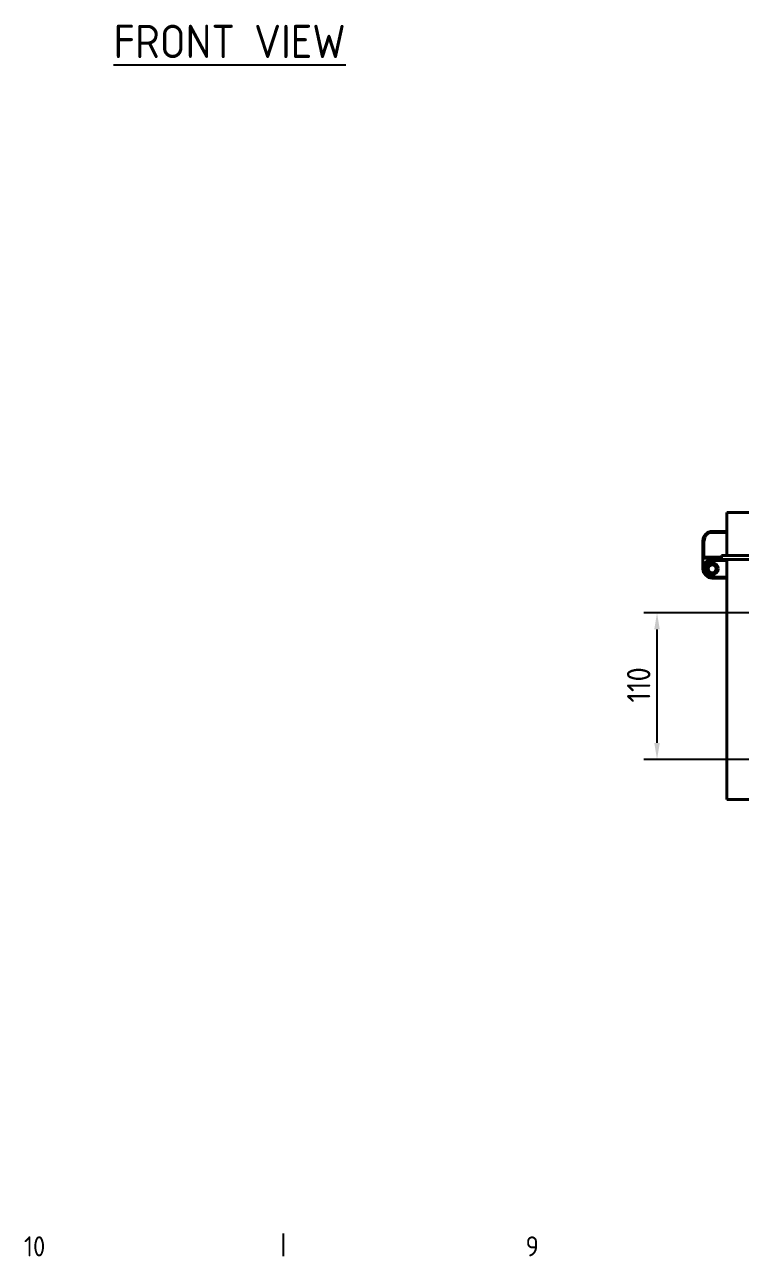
# Model space of a CAD drawing. Header units: millimetres. Extents: x 0 to 5945, y 0 to 4205.
# Drawn here: x 2407 to 2943, y 83 to 1006 of the extents above; entities that cross this region are included whole.
import ezdxf

# ---------------------------------------------------------------- set-up
doc = ezdxf.new("R2010")
doc.units = ezdxf.units.MM
doc.header["$LTSCALE"] = 5
doc.layers.get('0').update_dxf_attribs({"color": 3, "lineweight": 25})
for name, color, linetype, lineweight in [('가시적인 것(ISO)', 3, 'Continuous', 40), ('가시적인 좁은 것(ISO)', 3, 'Continuous', 35), ('경계(ISO)', 7, 'Continuous', 25), ('기호(ISO)', 5, 'Continuous', 25), ('치수(ISO)', 2, 'Continuous', 25)]:
    doc.layers.add(name, color=color, linetype=linetype, lineweight=lineweight)
doc.styles.add('문자 텍스트_M2B', font='isocp.shx')
doc.styles.add('문자 텍스트_PSTEK_POSCO', font='isocp.shx')
doc.styles.add('치수 텍스트_PSTEK_POSCO', font='isocp.shx')
doc.dimstyles.new('치수_PSTEK_POSCO', dxfattribs={"dimscale": 5, "dimtxt": 3.5, "dimasz": 2.5, "dimexe": 2, "dimexo": 2.5, "dimgap": 1, "dimtad": 1, "dimrnd": 1e-08, "dimdsep": 46, "dimtxsty": '치수 텍스트_PSTEK_POSCO', "dimcen": 0.09, "dimdle": 10, "dimclrd": 7, "dimclre": 7, "dimclrt": 2, "dimadec": 1, "dimazin": 2, "dimtfac": 1, "dimtmove": 0, "dimatfit": 3, "dimfxl": 0, "dimtolj": 1, "dimlwd": -1, "dimlwe": -1, "dimarcsym": 0})

# ---------------------------------------------------------------- blocks, each defined once
blk = doc.blocks.new('경계 Default Border')
at = {"layer": '경계(ISO)'}
blk.add_line((520.19, 20), (520.19, 16.6), dxfattribs=at)
at = {"layer": '경계(ISO)', "color": 2, "char_height": 3, "attachment_point": 7, "style": '문자 텍스트_M2B'}
for s, insert in [('10', (481.35, 16.57)), ('9', (556.49, 16.57))]:
    blk.add_mtext(s, dxfattribs=dict(at, insert=insert))
blk = doc.blocks.new('*D56')
at = {"layer": 'Defpoints', "color": 0}
for p in [(2880.92, 565.03), (3023.28, 565.03), (3023.28, 455.03)]:
    blk.add_point(p, dxfattribs=at)
at = {"layer": '치수(ISO)', "color": 7}
for p, q in [((3010.78, 565.03), (2870.92, 565.03)), ((2880.92, 467.53), (2880.92, 552.53)), ((3010.78, 455.03), (2870.92, 455.03))]:
    blk.add_line(p, q, dxfattribs=at)
for points in [[(2878.83, 552.53), (2883, 552.53), (2880.92, 565.03)], [(2878.83, 467.53), (2883, 467.53), (2880.92, 455.03)]]:
    blk.add_solid(points, dxfattribs=at)
at = {"layer": '치수(ISO)', "color": 2, "insert": (2867.17, 497.77), "char_height": 17.5, "attachment_point": 4, "rotation": 90, "style": '치수 텍스트_PSTEK_POSCO'}
blk.add_mtext('\\A1;110', dxfattribs=at)

msp = doc.modelspace()

# ---------------------------------------------------------------- linework, layer by layer
at = {"layer": '가시적인 것(ISO)'}
for p, q in [((3463.281, 640.028), (2933.281, 640.028)), ((2933.281, 640.028), (2933.281, 608.028)), ((2915.281, 606.028), (2915.281, 619.028)), ((2922.281, 626.028), (2933.281, 626.028)), ((2916.281, 607.028), (2915.281, 606.028)), ((2915.281, 606.028), (2929.281, 606.028)), ((2915.281, 598.028), (2915.281, 606.028)), ((2922.281, 605.028), (2933.281, 605.028)), ((2929.281, 608.028), (2933.281, 608.028)), ((2929.281, 607.028), (2929.281, 608.028)), ((2929.281, 607.028), (2929.281, 606.028)), ((2929.281, 606.028), (2929.281, 605.028)), ((2933.281, 608.028), (3463.281, 608.028)), ((2933.281, 425.028), (2933.281, 605.028)), ((2933.281, 605.028), (3463.281, 605.028)), ((2933.281, 591.028), (2922.281, 591.028)), ((2933.281, 425.028), (3463.281, 425.028))]:
    msp.add_line(p, q, dxfattribs=at)
for radius in [4.5, 4, 3]:
    msp.add_circle((2922.281, 598.028), radius, dxfattribs=at)
for centre, end in [((2922.281, 619.028), 180), ((2922.281, 598.028), 270)]:
    msp.add_arc(centre, 7, 90, end, dxfattribs=at)
at = {"layer": '가시적인 좁은 것(ISO)'}
for p, q in [((2915.281, 619.028), (2916.281, 619.028)), ((2916.281, 607.028), (2916.281, 619.028)), ((2922.281, 626.028), (2922.281, 625.028)), ((2933.281, 625.028), (2922.281, 625.028)), ((2916.281, 607.028), (2929.281, 607.028)), ((2922.281, 604.028), (2922.281, 605.028)), ((2933.281, 604.028), (2922.281, 604.028)), ((2922.281, 591.028), (2922.281, 592.028)), ((2922.281, 592.028), (2933.281, 592.028))]:
    msp.add_line(p, q, dxfattribs=at)
msp.add_arc((2922.281, 619.028), 6, 90, 180, dxfattribs=at)
msp.add_open_spline([(2922.281, 604.028), (2921.937, 604.028), (2921.595, 603.998), (2921.257, 603.94), (2921.234, 603.936), (2921.213, 603.932), (2921.189, 603.928), (2920.855, 603.866), (2920.528, 603.776), (2920.209, 603.659), (2920.163, 603.642), (2920.119, 603.625), (2920.072, 603.607), (2919.79, 603.495), (2919.518, 603.362), (2919.256, 603.21), (2919.169, 603.159), (2919.084, 603.106), (2918.998, 603.05), (2918.651, 602.823), (2918.331, 602.563), (2918.038, 602.271), (2917.782, 602.014), (2917.551, 601.738), (2917.346, 601.44), (2917.316, 601.397), (2917.287, 601.354), (2917.259, 601.311), (2917.065, 601.014), (2916.899, 600.703), (2916.76, 600.377), (2916.74, 600.33), (2916.72, 600.282), (2916.702, 600.236), (2916.568, 599.898), (2916.466, 599.549), (2916.395, 599.191), (2916.39, 599.167), (2916.385, 599.142), (2916.381, 599.12), (2916.314, 598.759), (2916.281, 598.395), (2916.281, 598.028), (2916.281, 597.684), (2916.31, 597.343), (2916.369, 597.004), (2916.373, 596.981), (2916.377, 596.96), (2916.381, 596.936), (2916.443, 596.602), (2916.533, 596.275), (2916.65, 595.956), (2916.667, 595.91), (2916.684, 595.866), (2916.702, 595.819), (2916.814, 595.537), (2916.946, 595.265), (2917.099, 595.003), (2917.15, 594.916), (2917.202, 594.831), (2917.259, 594.745), (2917.485, 594.398), (2917.746, 594.078), (2918.038, 593.785), (2918.294, 593.529), (2918.571, 593.298), (2918.869, 593.093), (2918.911, 593.063), (2918.955, 593.034), (2918.998, 593.006), (2919.294, 592.812), (2919.606, 592.646), (2919.932, 592.507), (2919.978, 592.487), (2920.027, 592.467), (2920.072, 592.449), (2920.411, 592.315), (2920.76, 592.212), (2921.117, 592.142), (2921.141, 592.137), (2921.167, 592.132), (2921.189, 592.128), (2921.549, 592.061), (2921.913, 592.028), (2922.281, 592.028)], degree=3, knots=[0, 0, 0, 0, 0.0585937, 0.0585937, 0.0585937, 0.0625, 0.0625, 0.0625, 0.1171875, 0.1171875, 0.1171875, 0.125, 0.125, 0.125, 0.171875, 0.171875, 0.171875, 0.1875, 0.1875, 0.1875, 0.25, 0.25, 0.25, 0.3046875, 0.3046875, 0.3046875, 0.3125, 0.3125, 0.3125, 0.3671875, 0.3671875, 0.3671875, 0.375, 0.375, 0.375, 0.4335937, 0.4335937, 0.4335937, 0.4375, 0.4375, 0.4375, 0.5, 0.5, 0.5, 0.5585937, 0.5585937, 0.5585937, 0.5625, 0.5625, 0.5625, 0.6171875, 0.6171875, 0.6171875, 0.625, 0.625, 0.625, 0.671875, 0.671875, 0.671875, 0.6875, 0.6875, 0.6875, 0.75, 0.75, 0.75, 0.8046875, 0.8046875, 0.8046875, 0.8125, 0.8125, 0.8125, 0.8671875, 0.8671875, 0.8671875, 0.875, 0.875, 0.875, 0.9335937, 0.9335937, 0.9335937, 0.9375, 0.9375, 0.9375, 1, 1, 1, 1], dxfattribs=at)

# ---------------------------------------------------------------- block references
at = {"xscale": 5, "yscale": 5, "zscale": 5}
msp.add_blockref('경계 Default Border', (0, 0), dxfattribs=at)

# ---------------------------------------------------------------- texts
at = {"layer": '기호(ISO)', "color": 2, "insert": (2560.763, 993.07), "char_height": 25, "width": 625.93245, "attachment_point": 5, "style": '문자 텍스트_PSTEK_POSCO'}
msp.add_mtext('{\\fISOCP|b0|i0;\\H25.0000;\\LFRONT VIEW}', dxfattribs=at)

# ---------------------------------------------------------------- dimensions: what is measured, and where the dimension line sits
at = {"layer": '치수(ISO)', "color": 7}
dim = msp.add_linear_dim(base=(2880.917, 565.028), p1=(3023.281, 455.028), p2=(3023.281, 565.028), angle=90, dimstyle='치수_PSTEK_POSCO', override={"dimdec": 2, "dimtp": 0, "dimtm": 0, "dimtdec": 2, "dimtofl": 0, "dimatfit": 1}, dxfattribs=at)
dim.commit()
dim.dimension.update_dxf_attribs({"geometry": '*D56', "text_midpoint": (2880.917, 510.028), "dimtype": 160})

doc.saveas('drawing.dxf')
